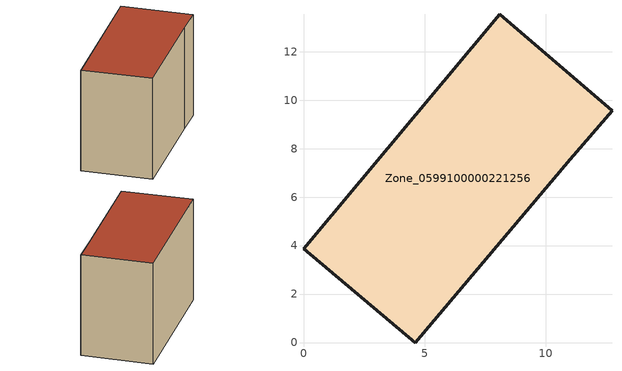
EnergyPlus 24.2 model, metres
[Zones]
Zone_0599100000221256
 floor ground (C_G): 11,7.55 4.62,0 0,3.87 8.1,13.54 12.73,9.56 z0
 wall outside (C_F): 8.1,13.54 0,3.87 4.62,0 11,7.55 12.73,9.56 8.1,13.54 z0:9.03
 roof outside (C_R): 12.73,9.56 8.1,13.54 0,3.87 4.62,0 11,7.55 z9.03
[BUILDING]
Pand.0599100000221256: North Axis=0; Terrain=City; Loads Convergence Tolerance Value=0.04; Temperature Convergence Tolerance Value=0.4; Solar Distribution=FullExterior; Maximum Number of Warmup Days=25; Minimum Number of Warmup Days=1
[Site:Location]
Rotterdam.The.Hague.AP_ZH_NLD Design_Conditions: Latitude=51.96; Longitude=4.45; Time Zone=1; Elevation=-4.5
[SITE:GROUNDTEMPERATURE:BUILDINGSURFACE]
18, 18, 18, 18, 18, 18, 18, 18, 18, 18, 18, 18
[MATERIAL] Thermal Absorptance=0.9; Solar Absorptance=0.7; Visible Absorptance=0.7
Name | Roughness | Thickness | Conductivity | Density | Specific Heat
G.TI.1946-1964 | MediumSmooth | 0.15 | 1 | 540 | 1210
F.TI.1946-1964 | Rough | 0.3 | 0.857143 | 1920 | 840
R.TI.1946-1964 | MediumRough | 0.2 | 0.277778 | 1500 | 1000
[CONSTRUCTION]
C_G: G.TI.1946-1964
C_F: F.TI.1946-1964
C_R: R.TI.1946-1964
[ZONE]
Zone_0599100000221256: Type=1; Multiplier=1; Ceiling Height=Autocalculate; Volume=Autocalculate; Floor Area=autocalculate; Part of Total Floor Area=Yes
[ZONEINFILTRATION:DESIGNFLOWRATE]
Infil_Zone_0599100000221256: Zone or ZoneList or Space or SpaceList=Zone_0599100000221256; Schedule=AlwaysOn; Design Flow Rate Calculation Method=Flow/Area; Flow Rate per Floor Area=0.003; Constant Term Coefficient=1; Temperature Term Coefficient=0; Velocity Term Coefficient=0; Velocity Squared Term Coefficient=0
[HVACTEMPLATE:ZONE:IDEALLOADSAIRSYSTEM]
Zone_0599100000221256: Maximum Heating Supply Air Temperature=50; Minimum Cooling Supply Air Temperature=13; Maximum Heating Supply Air Humidity Ratio=0.0156; Minimum Cooling Supply Air Humidity Ratio=0.0077; Heating Limit=NoLimit; Cooling Limit=NoLimit; Dehumidification Control Type=ConstantSensibleHeatRatio; Cooling Sensible Heat Ratio=0.7; Dehumidification Setpoint=60; Humidification Control Type=None; Humidification Setpoint=30; Outdoor Air Method=None; Outdoor Air Flow Rate per Person=0.00944; Outdoor Air Flow Rate per Zone Floor Area=0; Outdoor Air Flow Rate per Zone=0; Demand Controlled Ventilation Type=None; Outdoor Air Economizer Type=NoEconomizer; Heat Recovery Type=None; Sensible Heat Recovery Effectiveness=0.7; Latent Heat Recovery Effectiveness=0.65
[ZONECONTROL:THERMOSTAT]
ThermostatControl_Zone_0599100000221256: Zone or ZoneList=Zone_0599100000221256; Control Type Schedule=DualSetpointControlType; Control 1=Thermostat_Zone_0599100000221256; Temperature Difference Between Cutout And Setpoint=0
[THERMOSTATSETPOINT:DUALSETPOINT]
Thermostat_Zone_0599100000221256: Heating Setpoint Temperature Schedule=HeatingSetpoint_Zone_0599100000221256; Cooling Setpoint Temperature Schedule=CoolingSetpoint_Zone_0599100000221256
[SCHEDULE:COMPACT]
HeatingSetpoint_Zone_0599100000221256: Through: 12/31, For: AllDays, Until: 24:00, 21
CoolingSetpoint_Zone_0599100000221256: Through: 12/31, For: AllDays, Until: 24:00, 24
DualSetpointControlType: Through: 12/31, For: AllDays, Until: 24:00, 4
AlwaysOn: Through: 12/31, For: AllDays, Until: 24:00, 1
